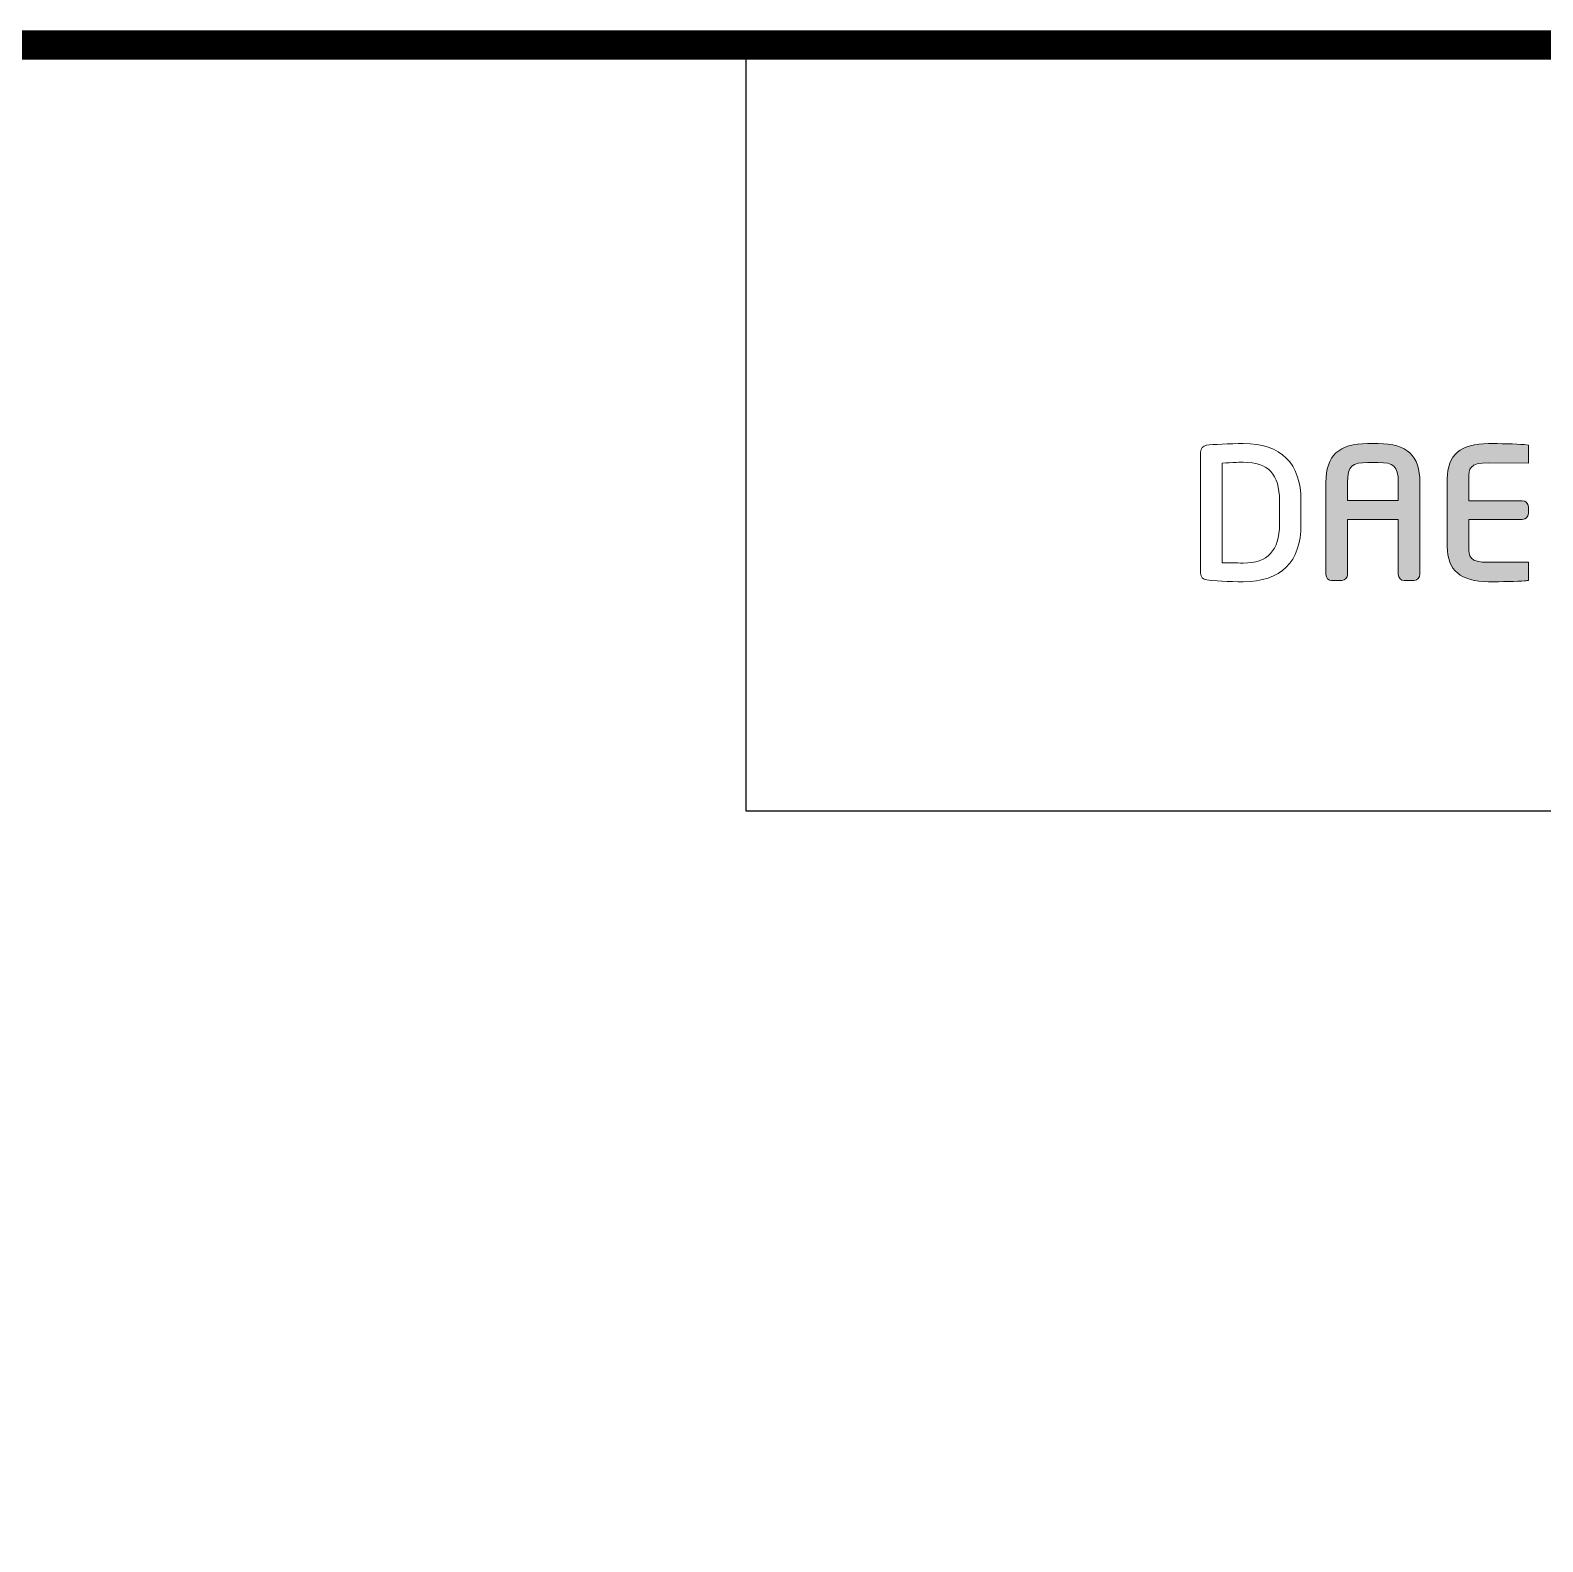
# Model space of a CAD drawing. Extents: x 16296675204 to 16296683393, y -37409618576 to -37409617244.
# Drawn here: x 16296676430.9 to 16296676508.3, y -37409617931.7 to -37409617854.4 of the extents above; entities that cross this region are included whole.
import ezdxf

# ---------------------------------------------------------------- set-up
doc = ezdxf.new("R2010")
doc.units = 0
doc.header["$LTSCALE"] = 10
doc.header["$MEASUREMENT"] = 0
doc.layers.get('0').update_dxf_attribs({"linetype": 'CONTINUOUS'})
doc.layers.add('레이어 1', color=7, linetype='CONTINUOUS', lineweight=0)

msp = doc.modelspace()

# ---------------------------------------------------------------- hatches: boundary and pattern name
at = {"layer": '레이어 1'}
h = msp.add_hatch(color=5, dxfattribs=at)
h.dxf.hatch_style = 2
edge = h.paths.add_edge_path()
edge.add_spline(control_points=[(16296676500.874901, -37409617878.479279), (16296676500.874901, -37409617878.479279), (16296676498.27178, -37409617878.479279), (16296676498.27178, -37409617878.479279), (16296676498.27178, -37409617878.382523), (16296676498.27178, -37409617877.551033), (16296676498.27178, -37409617877.551033), (16296676498.27178, -37409617876.68309), (16296676498.529791, -37409617876.535812), (16296676499.303841, -37409617876.535812), (16296676499.303841, -37409617876.535812), (16296676499.84362, -37409617876.535812), (16296676499.84362, -37409617876.535812), (16296676500.617241, -37409617876.535812), (16296676500.874901, -37409617876.68309), (16296676500.874901, -37409617877.551033), (16296676500.874901, -37409617877.551033), (16296676500.874901, -37409617878.382523), (16296676500.874901, -37409617878.479279)], knot_values=[0, 0, 0, 0, 1, 1, 1, 2, 2, 2, 3, 3, 3, 4, 4, 4, 5, 5, 5, 6, 6, 6, 6], degree=3, periodic=0)
edge = h.paths.add_edge_path()
edge.add_spline(control_points=[(16296676499.84362, -37409617875.561607), (16296676499.84362, -37409617875.561607), (16296676499.303841, -37409617875.561607), (16296676499.303841, -37409617875.561607), (16296676497.82922, -37409617875.561607), (16296676497.171761, -37409617876.174973), (16296676497.171761, -37409617877.551033), (16296676497.171761, -37409617877.551033), (16296676497.171761, -37409617882.258621), (16296676497.171761, -37409617882.258621), (16296676497.171761, -37409617882.424141), (16296676497.306259, -37409617882.564392), (16296676497.465019, -37409617882.564392), (16296676497.465019, -37409617882.564392), (16296676497.980009, -37409617882.564392), (16296676497.980009, -37409617882.564392), (16296676498.16254, -37409617882.564392), (16296676498.27178, -37409617882.409401), (16296676498.27178, -37409617882.258621), (16296676498.27178, -37409617882.258621), (16296676498.27178, -37409617879.553436), (16296676498.27178, -37409617879.447884), (16296676498.27178, -37409617879.447884), (16296676500.874901, -37409617879.447884), (16296676500.874901, -37409617879.447884), (16296676500.874901, -37409617879.553436), (16296676500.874901, -37409617882.258621), (16296676500.874901, -37409617882.258621), (16296676500.874901, -37409617882.427277), (16296676501.0079, -37409617882.564392), (16296676501.171749, -37409617882.564392), (16296676501.171749, -37409617882.564392), (16296676501.68042, -37409617882.564392), (16296676501.68042, -37409617882.564392), (16296676501.858749, -37409617882.564392), (16296676501.97876, -37409617882.406227), (16296676501.97876, -37409617882.258621), (16296676501.97876, -37409617882.258621), (16296676501.97876, -37409617877.551033), (16296676501.97876, -37409617877.551033), (16296676501.97876, -37409617876.174973), (16296676501.320009, -37409617875.561607), (16296676499.84362, -37409617875.561607)], knot_values=[0, 0, 0, 0, 1, 1, 1, 2, 2, 2, 3, 3, 3, 4, 4, 4, 5, 5, 5, 6, 6, 6, 7, 7, 7, 8, 8, 8, 9, 9, 9, 10, 10, 10, 11, 11, 11, 12, 12, 12, 13, 13, 13, 14, 14, 14, 14], degree=3, periodic=0)
h = msp.add_hatch(color=5, dxfattribs=at)
h.dxf.hatch_style = 2
edge = h.paths.add_edge_path()
edge.add_spline(control_points=[(16296676503.37772, -37409617877.360626), (16296676503.37772, -37409617877.360626), (16296676503.37772, -37409617880.82608), (16296676503.37772, -37409617880.82608), (16296676503.37772, -37409617882.038383), (16296676504.07015, -37409617882.627167), (16296676505.49497, -37409617882.627167), (16296676506.123911, -37409617882.627167), (16296676506.979931, -37409617882.615623), (16296676507.32221, -37409617882.583687), (16296676507.317289, -37409617882.583687), (16296676507.488171, -37409617882.5672), (16296676507.488171, -37409617882.5672), (16296676507.488171, -37409617882.5672), (16296676507.537621, -37409617882.562302), (16296676507.537621, -37409617882.562302), (16296676507.537621, -37409617882.562302), (16296676507.537621, -37409617881.635094), (16296676507.537621, -37409617881.635094), (16296676507.537621, -37409617881.635094), (16296676505.502781, -37409617881.635094), (16296676505.502781, -37409617881.635094), (16296676504.48333, -37409617881.635094), (16296676504.48333, -37409617881.347527), (16296676504.48333, -37409617880.82608), (16296676504.48333, -37409617880.82608), (16296676504.48333, -37409617879.541862), (16296676504.48333, -37409617879.441559), (16296676504.5881, -37409617879.441559), (16296676507.218571, -37409617879.441559), (16296676507.218571, -37409617879.441559), (16296676507.39085, -37409617879.441559), (16296676507.5312, -37409617879.30481), (16296676507.5312, -37409617879.136482), (16296676507.5312, -37409617879.136482), (16296676507.5312, -37409617878.792801), (16296676507.5312, -37409617878.792801), (16296676507.5312, -37409617878.623444), (16296676507.39085, -37409617878.486313), (16296676507.218571, -37409617878.486313), (16296676507.218571, -37409617878.486313), (16296676504.5881, -37409617878.486313), (16296676504.48333, -37409617878.486313), (16296676504.48333, -37409617878.386719), (16296676504.48333, -37409617877.360626), (16296676504.48333, -37409617877.360626), (16296676504.48333, -37409617876.839851), (16296676504.48333, -37409617876.552994), (16296676505.502781, -37409617876.552994), (16296676505.502781, -37409617876.552994), (16296676507.536819, -37409617876.561073), (16296676507.536819, -37409617876.561073), (16296676507.536819, -37409617876.561073), (16296676507.536819, -37409617875.639458), (16296676507.536819, -37409617875.639458), (16296676507.536819, -37409617875.639458), (16296676507.32106, -37409617875.616318), (16296676507.32106, -37409617875.616318), (16296676506.920851, -37409617875.5802), (16296676506.0033, -37409617875.561607), (16296676505.49497, -37409617875.561607), (16296676504.07015, -37409617875.561607), (16296676503.37772, -37409617876.149696), (16296676503.37772, -37409617877.360626)], knot_values=[0, 0, 0, 0, 1, 1, 1, 2, 2, 2, 3, 3, 3, 4, 4, 4, 5, 5, 5, 6, 6, 6, 7, 7, 7, 8, 8, 8, 9, 9, 9, 10, 10, 10, 11, 11, 11, 12, 12, 12, 13, 13, 13, 14, 14, 14, 15, 15, 15, 16, 16, 16, 17, 17, 17, 18, 18, 18, 19, 19, 19, 20, 20, 20, 21, 21, 21, 21], degree=3, periodic=0)

# ---------------------------------------------------------------- linework, layer by layer
at = {"color": 5, "ltscale": 0.5}
msp.add_line((16296676467.50938, -37409617894.36499), (16296676467.50938, -37409617855.17775), dxfattribs=at)
at = {"color": 5, "ltscale": 40}
msp.add_line((16296676571.552481, -37409617894.36499), (16296676467.50938, -37409617894.36499), dxfattribs=at)
at = {"color": 5, "linetype": 'ByBlock', "lineweight": 200, "const_width": 1.5}
msp.add_lwpolyline([(16296675941.552361, -37409618300.677841), (16296676571.552361, -37409618300.677841), (16296676571.552361, -37409617855.177841), (16296675941.552361, -37409617855.177841)], close=True, dxfattribs=at)
at = {"layer": '레이어 1', "color": 5}
for points, knots in [([(16296676492.94561, -37409617875.561607), (16296676492.25424, -37409617875.561607), (16296676491.357349, -37409617875.60405), (16296676491.06324, -37409617875.651382), (16296676490.879299, -37409617875.682251), (16296676490.761379, -37409617875.819717), (16296676490.761379, -37409617876.001373), (16296676490.761379, -37409617876.001373), (16296676490.761379, -37409617882.187759), (16296676490.761379, -37409617882.187759), (16296676490.761379, -37409617882.378189), (16296676490.88043, -37409617882.512161), (16296676491.07218, -37409617882.538803), (16296676491.350349, -37409617882.585083), (16296676492.244329, -37409617882.627167), (16296676492.94561, -37409617882.627167), (16296676494.87612, -37409617882.627167), (16296676495.89608, -37409617881.615097), (16296676495.89608, -37409617879.701431), (16296676495.89608, -37409617879.701431), (16296676495.89608, -37409617878.486656), (16296676495.89608, -37409617878.486656), (16296676495.89608, -37409617876.572998), (16296676494.87612, -37409617875.561607), (16296676492.94561, -37409617875.561607)], [0, 0, 0, 0, 1, 1, 1, 2, 2, 2, 3, 3, 3, 4, 4, 4, 5, 5, 5, 6, 6, 6, 7, 7, 7, 8, 8, 8, 8]), ([(16296676499.84362, -37409617875.561607), (16296676499.84362, -37409617875.561607), (16296676499.303841, -37409617875.561607), (16296676499.303841, -37409617875.561607), (16296676497.82922, -37409617875.561607), (16296676497.171761, -37409617876.174973), (16296676497.171761, -37409617877.551033), (16296676497.171761, -37409617877.551033), (16296676497.171761, -37409617882.258621), (16296676497.171761, -37409617882.258621), (16296676497.171761, -37409617882.424141), (16296676497.306259, -37409617882.564392), (16296676497.465019, -37409617882.564392), (16296676497.465019, -37409617882.564392), (16296676497.980009, -37409617882.564392), (16296676497.980009, -37409617882.564392), (16296676498.16254, -37409617882.564392), (16296676498.27178, -37409617882.409401), (16296676498.27178, -37409617882.258621), (16296676498.27178, -37409617882.258621), (16296676498.27178, -37409617879.553436), (16296676498.27178, -37409617879.447884), (16296676498.27178, -37409617879.447884), (16296676500.874901, -37409617879.447884), (16296676500.874901, -37409617879.447884), (16296676500.874901, -37409617879.553436), (16296676500.874901, -37409617882.258621), (16296676500.874901, -37409617882.258621), (16296676500.874901, -37409617882.427277), (16296676501.0079, -37409617882.564392), (16296676501.171749, -37409617882.564392), (16296676501.171749, -37409617882.564392), (16296676501.68042, -37409617882.564392), (16296676501.68042, -37409617882.564392), (16296676501.858749, -37409617882.564392), (16296676501.97876, -37409617882.406227), (16296676501.97876, -37409617882.258621), (16296676501.97876, -37409617882.258621), (16296676501.97876, -37409617877.551033), (16296676501.97876, -37409617877.551033), (16296676501.97876, -37409617876.174973), (16296676501.320009, -37409617875.561607), (16296676499.84362, -37409617875.561607)], [0, 0, 0, 0, 1, 1, 1, 2, 2, 2, 3, 3, 3, 4, 4, 4, 5, 5, 5, 6, 6, 6, 7, 7, 7, 8, 8, 8, 9, 9, 9, 10, 10, 10, 11, 11, 11, 12, 12, 12, 13, 13, 13, 14, 14, 14, 14]), ([(16296676503.37772, -37409617877.360626), (16296676503.37772, -37409617877.360626), (16296676503.37772, -37409617880.82608), (16296676503.37772, -37409617880.82608), (16296676503.37772, -37409617882.038383), (16296676504.07015, -37409617882.627167), (16296676505.49497, -37409617882.627167), (16296676506.123911, -37409617882.627167), (16296676506.979931, -37409617882.615623), (16296676507.32221, -37409617882.583687), (16296676507.317289, -37409617882.583687), (16296676507.488171, -37409617882.5672), (16296676507.488171, -37409617882.5672), (16296676507.488171, -37409617882.5672), (16296676507.537621, -37409617882.562302), (16296676507.537621, -37409617882.562302), (16296676507.537621, -37409617882.562302), (16296676507.537621, -37409617881.635094), (16296676507.537621, -37409617881.635094), (16296676507.537621, -37409617881.635094), (16296676505.502781, -37409617881.635094), (16296676505.502781, -37409617881.635094), (16296676504.48333, -37409617881.635094), (16296676504.48333, -37409617881.347527), (16296676504.48333, -37409617880.82608), (16296676504.48333, -37409617880.82608), (16296676504.48333, -37409617879.541862), (16296676504.48333, -37409617879.441559), (16296676504.5881, -37409617879.441559), (16296676507.218571, -37409617879.441559), (16296676507.218571, -37409617879.441559), (16296676507.39085, -37409617879.441559), (16296676507.5312, -37409617879.30481), (16296676507.5312, -37409617879.136482), (16296676507.5312, -37409617879.136482), (16296676507.5312, -37409617878.792801), (16296676507.5312, -37409617878.792801), (16296676507.5312, -37409617878.623444), (16296676507.39085, -37409617878.486313), (16296676507.218571, -37409617878.486313), (16296676507.218571, -37409617878.486313), (16296676504.5881, -37409617878.486313), (16296676504.48333, -37409617878.486313), (16296676504.48333, -37409617878.386719), (16296676504.48333, -37409617877.360626), (16296676504.48333, -37409617877.360626), (16296676504.48333, -37409617876.839851), (16296676504.48333, -37409617876.552994), (16296676505.502781, -37409617876.552994), (16296676505.502781, -37409617876.552994), (16296676507.536819, -37409617876.561073), (16296676507.536819, -37409617876.561073), (16296676507.536819, -37409617876.561073), (16296676507.536819, -37409617875.639458), (16296676507.536819, -37409617875.639458), (16296676507.536819, -37409617875.639458), (16296676507.32106, -37409617875.616318), (16296676507.32106, -37409617875.616318), (16296676506.920851, -37409617875.5802), (16296676506.0033, -37409617875.561607), (16296676505.49497, -37409617875.561607), (16296676504.07015, -37409617875.561607), (16296676503.37772, -37409617876.149696), (16296676503.37772, -37409617877.360626)], [0, 0, 0, 0, 1, 1, 1, 2, 2, 2, 3, 3, 3, 4, 4, 4, 5, 5, 5, 6, 6, 6, 7, 7, 7, 8, 8, 8, 9, 9, 9, 10, 10, 10, 11, 11, 11, 12, 12, 12, 13, 13, 13, 14, 14, 14, 15, 15, 15, 16, 16, 16, 17, 17, 17, 18, 18, 18, 19, 19, 19, 20, 20, 20, 21, 21, 21, 21]), ([(16296676494.796169, -37409617879.701431), (16296676494.796169, -37409617881.02771), (16296676494.191059, -37409617881.672974), (16296676492.94561, -37409617881.672974), (16296676492.94561, -37409617881.672974), (16296676492.093531, -37409617881.657204), (16296676491.87146, -37409617881.653343), (16296676491.87146, -37409617881.653343), (16296676491.87146, -37409617876.568069), (16296676491.87146, -37409617876.568069), (16296676492.31279, -37409617876.524246), (16296676492.939989, -37409617876.516876), (16296676492.94623, -37409617876.516876), (16296676494.22543, -37409617876.516876), (16296676494.796169, -37409617877.124603), (16296676494.796169, -37409617878.486656), (16296676494.796169, -37409617878.486656), (16296676494.796169, -37409617879.701431), (16296676494.796169, -37409617879.701431)], [0, 0, 0, 0, 1, 1, 1, 2, 2, 2, 3, 3, 3, 4, 4, 4, 5, 5, 5, 6, 6, 6, 6]), ([(16296676500.874901, -37409617878.479279), (16296676500.874901, -37409617878.479279), (16296676498.27178, -37409617878.479279), (16296676498.27178, -37409617878.479279), (16296676498.27178, -37409617878.382523), (16296676498.27178, -37409617877.551033), (16296676498.27178, -37409617877.551033), (16296676498.27178, -37409617876.68309), (16296676498.529791, -37409617876.535812), (16296676499.303841, -37409617876.535812), (16296676499.303841, -37409617876.535812), (16296676499.84362, -37409617876.535812), (16296676499.84362, -37409617876.535812), (16296676500.617241, -37409617876.535812), (16296676500.874901, -37409617876.68309), (16296676500.874901, -37409617877.551033), (16296676500.874901, -37409617877.551033), (16296676500.874901, -37409617878.382523), (16296676500.874901, -37409617878.479279)], [0, 0, 0, 0, 1, 1, 1, 2, 2, 2, 3, 3, 3, 4, 4, 4, 5, 5, 5, 6, 6, 6, 6])]:
    msp.add_open_spline(points, degree=3, knots=knots, dxfattribs=at)

doc.saveas('drawing.dxf')
